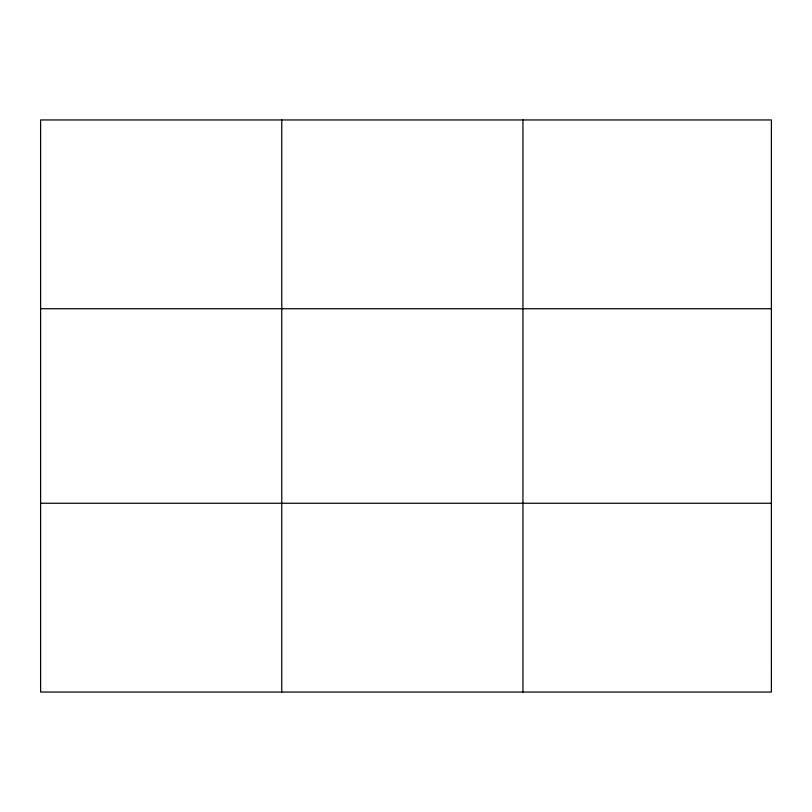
<?xml version="1.0" encoding="UTF-8"?>
<svg xmlns="http://www.w3.org/2000/svg" width="812" height="812" viewBox="0 0 812 812"><rect width="100%" height="100%" fill="white"/><g stroke="black" fill="none" stroke-linecap="round" stroke-linejoin="round"><path stroke-width="1.22" d="M281.764 692.047L281.764 119.953M522.928 692.047L522.928 119.953M40.6 308.743L771.4 308.743M40.6 503.257L771.4 503.257M771.4 665.079L771.4 692.047L40.6 692.047L40.6 119.953L771.4 119.953L771.4 665.079"/></g></svg>
